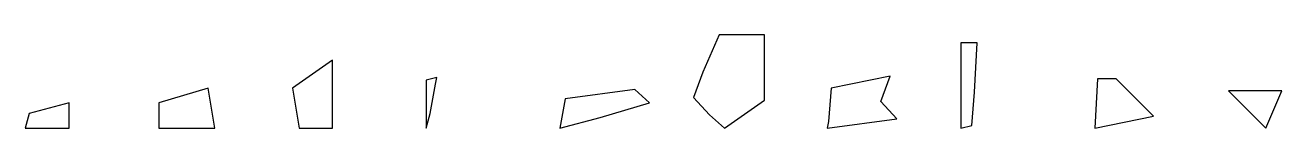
# Model space of a CAD drawing. Extents: x 1000 to 10400, y 1000 to 1700.
import ezdxf

# ---------------------------------------------------------------- set-up
doc = ezdxf.new("R2010")
doc.units = 0

msp = doc.modelspace()

# ---------------------------------------------------------------- linework, layer by layer
for points in [[(6230, 1000, 0), (6530, 1210, 0), (6530, 1700, 0), (6190, 1700, 0), (6070, 1420, 0), (6000, 1230, 0), (6120, 1100, 0), (6230, 1000, 0)], [(8000, 1000, 0), (8080, 1020, 0), (8100, 1270, 0), (8120, 1640, 0), (8000, 1640, 0), (8000, 1000, 0)], [(3050, 1000, 0), (3300, 1000, 0), (3300, 1510, 0), (3000, 1300, 0), (3050, 1000, 0)], [(4000, 1000, 0), (4030, 1110, 0), (4070, 1330, 0), (4080, 1380, 0), (4000, 1360, 0), (4000, 1000, 0)], [(7000, 1000, 0), (7520, 1070, 0), (7400, 1200, 0), (7470, 1390, 0), (7030, 1300, 0), (7010, 1050, 0), (7000, 1000, 0)], [(9000, 1000, 0), (9440, 1090, 0), (9160, 1370, 0), (9020, 1370, 0), (9000, 1000, 0)], [(2000, 1000, 0), (2420, 1000, 0), (2370, 1300, 0), (2000, 1190, 0), (2000, 1000, 0)], [(5000, 1000, 0), (5300, 1080, 0), (5670, 1190, 0), (5560, 1290, 0), (5040, 1220, 0), (5000, 1000, 0)], [(10000, 1280, 0), (10280, 1000, 0), (10400, 1280, 0), (10000, 1280, 0)], [(1000, 1000, 0), (1330, 1000, 0), (1330, 1190, 0), (1030, 1110, 0), (1000, 1000, 0)]]:
    msp.add_polyline3d(points)

doc.saveas('drawing.dxf')
